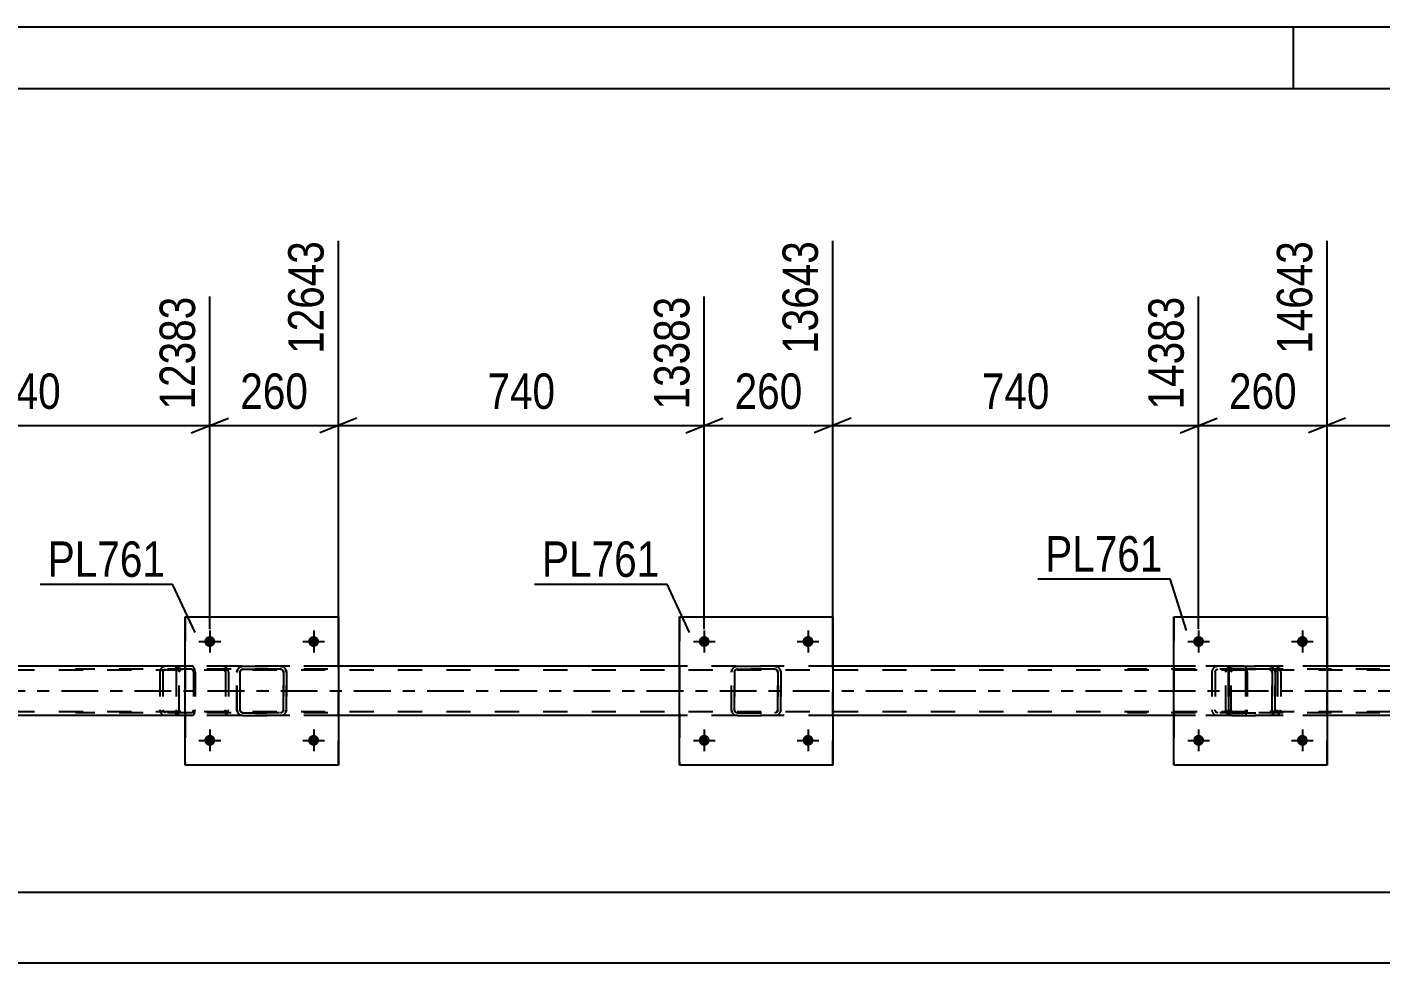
# Model space of a CAD drawing. Header units: millimetres. Extents: x 0 to 841, y 0 to 594.
# Drawn here: x 528.5 to 638.1, y 518.2 to 594 of the extents above; entities that cross this region are included whole.
import ezdxf

# ---------------------------------------------------------------- set-up
doc = ezdxf.new("R2010")
doc.units = ezdxf.units.MM
doc.linetypes.add('DXK_LINE_DOT2', pattern=[3.9198, 1.9599, -1.9599])
doc.linetypes.add('DXK_LINE_DOT3', pattern=[5.9187, 2.979, -0.9799, 0.9799, -0.9799])
doc.styles.add('Arial Narrow', font='ARIALN.TTF', dxfattribs={"height": 0.2})

# ---------------------------------------------------------------- blocks, each defined once
blk = doc.blocks.new('Unknown-318892572-1113')
at = {"color": 5, "linetype": 'Continuous'}
for p, q in [((841, 594), (0, 594)), ((631, 589), (631, 594)), ((836, 589), (5, 589))]:
    blk.add_line(p, q, dxfattribs=at)
blk = doc.blocks.new('Bolt-318892572-6444 - 6435')
at = {"linetype": 'Continuous'}
for points in [[(582.89, 544.25), (582.9, 544.34), (582.93, 544.43), (582.97, 544.51), (583.04, 544.58), (583.11, 544.63), (583.19, 544.67), (583.28, 544.69), (583.38, 544.69), (583.47, 544.67), (583.55, 544.63), (583.62, 544.58), (583.69, 544.51), (583.73, 544.43), (583.76, 544.34), (583.77, 544.25), (583.76, 544.16), (583.73, 544.07), (583.69, 543.99), (583.62, 543.92), (583.55, 543.87), (583.47, 543.83), (583.38, 543.81), (583.28, 543.81), (583.19, 543.83), (583.11, 543.87), (583.04, 543.92), (582.97, 543.99), (582.93, 544.07), (582.9, 544.16)], [(591.29, 544.25), (591.3, 544.34), (591.33, 544.43), (591.37, 544.51), (591.44, 544.58), (591.51, 544.63), (591.59, 544.67), (591.68, 544.69), (591.78, 544.69), (591.87, 544.67), (591.95, 544.63), (592.02, 544.58), (592.09, 544.51), (592.13, 544.43), (592.16, 544.34), (592.17, 544.25), (592.16, 544.16), (592.13, 544.07), (592.09, 543.99), (592.02, 543.92), (591.95, 543.87), (591.87, 543.83), (591.78, 543.81), (591.68, 543.81), (591.59, 543.83), (591.51, 543.87), (591.44, 543.92), (591.37, 543.99), (591.33, 544.07), (591.3, 544.16)]]:
    blk.add_hatch(color=1, dxfattribs=at).paths.add_polyline_path(points)
at = {"color": 1, "linetype": 'Continuous'}
for p, q in [((583.33, 545.13), (583.33, 543.37)), ((591.73, 545.13), (591.73, 543.37)), ((582.45, 544.25), (584.21, 544.25)), ((590.85, 544.25), (592.61, 544.25))]:
    blk.add_line(p, q, dxfattribs=at)
blk = doc.blocks.new('Part-318892572-6573 - 6435')
at = {"color": 7, "linetype": 'DXK_LINE_DOT2'}
for p, q in [((541.86, 542.25), (532.46, 542.25)), ((541.86, 542.01), (532.46, 542.01)), ((539.3, 541.91), (539.27, 541.77)), ((539.27, 541.77), (539.27, 538.73)), ((539.31, 541.95), (539.3, 541.91)), ((539.52, 541.77), (539.54, 541.86)), ((539.52, 541.77), (539.52, 538.73)), ((539.54, 541.86), (539.6, 541.94)), ((539.77, 542.25), (539.58, 542.21)), ((539.6, 541.94), (539.68, 541.99)), ((539.68, 541.99), (539.77, 542.01)), ((540.59, 542.01), (540.59, 542.25)), ((541.97, 542.21), (541.86, 542.25)), ((541.86, 542.01), (541.92, 541.99)), ((541.92, 541.99), (541.96, 541.94)), ((541.96, 541.94), (541.99, 541.86)), ((542.06, 542.11), (541.97, 542.21)), ((541.99, 541.86), (542, 541.77)), ((542, 541.77), (542, 538.73)), ((542.12, 541.95), (542.06, 542.11)), ((542.14, 541.77), (542.12, 541.95)), ((542.14, 541.77), (542.14, 538.73)), ((541.86, 538.49), (532.46, 538.49)), ((541.86, 538.25), (532.46, 538.25)), ((539.27, 538.73), (539.29, 538.64)), ((539.29, 538.64), (539.31, 538.55)), ((539.54, 538.64), (539.52, 538.73)), ((539.6, 538.56), (539.54, 538.64)), ((539.58, 538.29), (539.77, 538.25)), ((539.68, 538.51), (539.6, 538.56)), ((539.77, 538.49), (539.68, 538.51)), ((540.59, 538.25), (540.59, 538.49)), ((541.92, 538.51), (541.86, 538.49)), ((541.86, 538.25), (541.97, 538.29)), ((541.96, 538.56), (541.92, 538.51)), ((541.99, 538.64), (541.96, 538.56)), ((541.97, 538.29), (542.06, 538.39)), ((542, 538.73), (541.99, 538.64)), ((542.06, 538.39), (542.12, 538.55)), ((542.12, 538.55), (542.14, 538.73))]:
    blk.add_line(p, q, dxfattribs=at)
for centre, start, end in [((539.76, 541.75), 111.1941, 156.1506), ((539.76, 538.75), 203.8494, 248.8059)]:
    blk.add_arc(centre, 0.492, start, end, dxfattribs=at)
blk = doc.blocks.new('Bolt-318892572-6445 - 6435')
at = {"linetype": 'Continuous'}
for points in [[(582.89, 536.25), (582.9, 536.34), (582.93, 536.43), (582.97, 536.51), (583.04, 536.58), (583.11, 536.63), (583.19, 536.67), (583.28, 536.69), (583.38, 536.69), (583.47, 536.67), (583.55, 536.63), (583.62, 536.58), (583.69, 536.51), (583.73, 536.43), (583.76, 536.34), (583.77, 536.25), (583.76, 536.16), (583.73, 536.07), (583.69, 535.99), (583.62, 535.92), (583.55, 535.87), (583.47, 535.83), (583.38, 535.81), (583.28, 535.81), (583.19, 535.83), (583.11, 535.87), (583.04, 535.92), (582.97, 535.99), (582.93, 536.07), (582.9, 536.16)], [(591.29, 536.25), (591.3, 536.34), (591.33, 536.43), (591.37, 536.51), (591.44, 536.58), (591.51, 536.63), (591.59, 536.67), (591.68, 536.69), (591.78, 536.69), (591.87, 536.67), (591.95, 536.63), (592.02, 536.58), (592.09, 536.51), (592.13, 536.43), (592.16, 536.34), (592.17, 536.25), (592.16, 536.16), (592.13, 536.07), (592.09, 535.99), (592.02, 535.92), (591.95, 535.87), (591.87, 535.83), (591.78, 535.81), (591.68, 535.81), (591.59, 535.83), (591.51, 535.87), (591.44, 535.92), (591.37, 535.99), (591.33, 536.07), (591.3, 536.16)]]:
    blk.add_hatch(color=1, dxfattribs=at).paths.add_polyline_path(points)
at = {"color": 1, "linetype": 'Continuous'}
for p, q in [((583.33, 537.13), (583.33, 535.37)), ((591.73, 537.13), (591.73, 535.37)), ((582.45, 536.25), (584.21, 536.25)), ((590.85, 536.25), (592.61, 536.25))]:
    blk.add_line(p, q, dxfattribs=at)
blk = doc.blocks.new('Bolt-318892572-6446 - 6435')
at = {"linetype": 'Continuous'}
for points in [[(542.89, 544.25), (542.89, 544.34), (542.92, 544.43), (542.97, 544.51), (543.03, 544.58), (543.11, 544.63), (543.19, 544.67), (543.28, 544.69), (543.37, 544.69), (543.46, 544.67), (543.55, 544.63), (543.62, 544.58), (543.68, 544.51), (543.73, 544.43), (543.76, 544.34), (543.77, 544.25), (543.76, 544.16), (543.73, 544.07), (543.68, 543.99), (543.62, 543.92), (543.55, 543.87), (543.46, 543.83), (543.37, 543.81), (543.28, 543.81), (543.19, 543.83), (543.11, 543.87), (543.03, 543.92), (542.97, 543.99), (542.92, 544.07), (542.89, 544.16)], [(551.29, 544.25), (551.29, 544.34), (551.32, 544.43), (551.37, 544.51), (551.43, 544.58), (551.51, 544.63), (551.59, 544.67), (551.68, 544.69), (551.77, 544.69), (551.86, 544.67), (551.95, 544.63), (552.02, 544.58), (552.08, 544.51), (552.13, 544.43), (552.16, 544.34), (552.17, 544.25), (552.16, 544.16), (552.13, 544.07), (552.08, 543.99), (552.02, 543.92), (551.95, 543.87), (551.86, 543.83), (551.77, 543.81), (551.68, 543.81), (551.59, 543.83), (551.51, 543.87), (551.43, 543.92), (551.37, 543.99), (551.32, 544.07), (551.29, 544.16)]]:
    blk.add_hatch(color=1, dxfattribs=at).paths.add_polyline_path(points)
at = {"color": 1, "linetype": 'Continuous'}
for p, q in [((543.33, 545.13), (543.33, 543.37)), ((551.73, 545.13), (551.73, 543.37)), ((542.45, 544.25), (544.21, 544.25)), ((550.85, 544.25), (552.61, 544.25))]:
    blk.add_line(p, q, dxfattribs=at)
blk = doc.blocks.new('Bolt-318892572-6447 - 6435')
at = {"linetype": 'Continuous'}
for points in [[(542.89, 536.25), (542.89, 536.34), (542.92, 536.43), (542.97, 536.51), (543.03, 536.58), (543.11, 536.63), (543.19, 536.67), (543.28, 536.69), (543.37, 536.69), (543.46, 536.67), (543.55, 536.63), (543.62, 536.58), (543.68, 536.51), (543.73, 536.43), (543.76, 536.34), (543.77, 536.25), (543.76, 536.16), (543.73, 536.07), (543.68, 535.99), (543.62, 535.92), (543.55, 535.87), (543.46, 535.83), (543.37, 535.81), (543.28, 535.81), (543.19, 535.83), (543.11, 535.87), (543.03, 535.92), (542.97, 535.99), (542.92, 536.07), (542.89, 536.16)], [(551.29, 536.25), (551.29, 536.34), (551.32, 536.43), (551.37, 536.51), (551.43, 536.58), (551.51, 536.63), (551.59, 536.67), (551.68, 536.69), (551.77, 536.69), (551.86, 536.67), (551.95, 536.63), (552.02, 536.58), (552.08, 536.51), (552.13, 536.43), (552.16, 536.34), (552.17, 536.25), (552.16, 536.16), (552.13, 536.07), (552.08, 535.99), (552.02, 535.92), (551.95, 535.87), (551.86, 535.83), (551.77, 535.81), (551.68, 535.81), (551.59, 535.83), (551.51, 535.87), (551.43, 535.92), (551.37, 535.99), (551.32, 536.07), (551.29, 536.16)]]:
    blk.add_hatch(color=1, dxfattribs=at).paths.add_polyline_path(points)
at = {"color": 1, "linetype": 'Continuous'}
for p, q in [((543.33, 537.13), (543.33, 535.37)), ((551.73, 537.13), (551.73, 535.37)), ((542.45, 536.25), (544.21, 536.25)), ((550.85, 536.25), (552.61, 536.25))]:
    blk.add_line(p, q, dxfattribs=at)
blk = doc.blocks.new('Part-318892572-6657 - 6435')
at = {"color": 7, "linetype": 'DXK_LINE_DOT2'}
for p, q in [((585.53, 541.77), (585.56, 541.95)), ((585.57, 541.95), (585.53, 541.77)), ((585.53, 538.73), (585.53, 541.77)), ((585.53, 541.77), (585.53, 541.77)), ((585.53, 538.73), (585.53, 541.77)), ((585.77, 541.77), (585.79, 541.86)), ((585.78, 541.86), (585.77, 541.77)), ((585.77, 538.73), (585.77, 541.77)), ((585.77, 541.77), (585.77, 541.77)), ((585.77, 541.77), (585.77, 538.73)), ((585.84, 541.94), (585.78, 541.86)), ((585.79, 541.86), (585.84, 541.94)), ((585.82, 542.21), (586.01, 542.25)), ((586.01, 542.25), (585.83, 542.21)), ((585.84, 541.94), (585.92, 541.99)), ((585.91, 541.99), (585.84, 541.94)), ((586.01, 542.01), (585.91, 541.99)), ((585.92, 541.99), (586.01, 542.01)), ((586.01, 542.25), (589.05, 542.25)), ((586.01, 542.25), (586.01, 542.25)), ((586.01, 542.25), (589.05, 542.25)), ((586.01, 542.01), (589.05, 542.01)), ((586.01, 542.01), (586.01, 542.01)), ((589.05, 542.01), (586.01, 542.01)), ((589.05, 542.25), (589.05, 542.25)), ((589.05, 542.25), (589.23, 542.21)), ((589.23, 542.21), (589.05, 542.25)), ((589.05, 542.01), (589.05, 542.01)), ((589.05, 542.01), (589.14, 541.99)), ((589.14, 541.99), (589.05, 542.01)), ((589.14, 541.99), (589.14, 541.99)), ((589.14, 541.99), (589.22, 541.94)), ((589.22, 541.94), (589.14, 541.99)), ((589.22, 541.94), (589.27, 541.86)), ((589.27, 541.86), (589.22, 541.94)), ((589.27, 541.86), (589.29, 541.77)), ((589.29, 541.77), (589.27, 541.86)), ((589.29, 538.73), (589.29, 541.77)), ((589.29, 541.77), (589.29, 541.77)), ((589.29, 541.77), (589.29, 538.73)), ((589.49, 541.95), (589.53, 541.77)), ((589.53, 541.77), (589.49, 541.95)), ((589.53, 538.73), (589.53, 541.77)), ((589.53, 541.77), (589.53, 541.77)), ((589.53, 541.77), (589.53, 538.73)), ((585.53, 538.73), (585.53, 538.73)), ((585.56, 538.55), (585.53, 538.73)), ((585.53, 538.73), (585.57, 538.55)), ((585.77, 538.73), (585.77, 538.73)), ((585.79, 538.64), (585.77, 538.73)), ((585.77, 538.73), (585.78, 538.64)), ((585.78, 538.64), (585.84, 538.56)), ((585.84, 538.56), (585.79, 538.64)), ((585.82, 538.29), (585.83, 538.29)), ((586.01, 538.25), (585.82, 538.29)), ((585.83, 538.29), (586.01, 538.25)), ((585.92, 538.51), (585.84, 538.56)), ((585.84, 538.56), (585.91, 538.51)), ((585.91, 538.51), (586.01, 538.49)), ((586.01, 538.49), (585.92, 538.51)), ((586.01, 538.49), (589.05, 538.49)), ((586.01, 538.49), (586.01, 538.49)), ((586.01, 538.49), (589.05, 538.49)), ((586.01, 538.25), (589.05, 538.25)), ((586.01, 538.25), (586.01, 538.25)), ((586.01, 538.25), (589.05, 538.25)), ((589.14, 538.51), (589.05, 538.49)), ((589.05, 538.49), (589.14, 538.51)), ((589.05, 538.49), (589.05, 538.49)), ((589.23, 538.29), (589.05, 538.25)), ((589.05, 538.25), (589.23, 538.29)), ((589.05, 538.25), (589.05, 538.25)), ((589.22, 538.56), (589.14, 538.51)), ((589.14, 538.51), (589.22, 538.56)), ((589.27, 538.64), (589.22, 538.56)), ((589.22, 538.56), (589.27, 538.64)), ((589.29, 538.73), (589.27, 538.64)), ((589.27, 538.64), (589.29, 538.73)), ((589.29, 538.73), (589.29, 538.73)), ((589.53, 538.73), (589.49, 538.55)), ((589.49, 538.55), (589.53, 538.73)), ((589.53, 538.73), (589.53, 538.73))]:
    blk.add_line(p, q, dxfattribs=at)
at = {"color": 7, "linetype": 'DXK_LINE_DOT3'}
blk.add_line((587.53, 540.25), (587.52, 540.25), dxfattribs=at)
at = {"color": 7, "linetype": 'DXK_LINE_DOT2'}
for centre, start, end in [((586.01, 541.77), 112.5, 157.5), ((586.01, 541.77), 112.5, 157.5), ((589.05, 541.77), 22.5, 67.5), ((589.05, 541.77), 22.5, 67.5), ((586.01, 538.73), 202.5, 247.5), ((586.01, 538.73), 202.5, 247.5), ((589.05, 538.73), 292.5, 337.5), ((589.05, 538.73), 292.5, 337.5)]:
    blk.add_arc(centre, 0.48, start, end, dxfattribs=at)
blk = doc.blocks.new('Bolt-318892572-6455 - 6435')
at = {"linetype": 'Continuous'}
for points in [[(622.89, 544.25), (622.9, 544.34), (622.93, 544.43), (622.97, 544.51), (623.04, 544.58), (623.11, 544.63), (623.19, 544.67), (623.28, 544.69), (623.38, 544.69), (623.47, 544.67), (623.55, 544.63), (623.62, 544.58), (623.69, 544.51), (623.73, 544.43), (623.76, 544.34), (623.77, 544.25), (623.76, 544.16), (623.73, 544.07), (623.69, 543.99), (623.62, 543.92), (623.55, 543.87), (623.47, 543.83), (623.38, 543.81), (623.28, 543.81), (623.19, 543.83), (623.11, 543.87), (623.04, 543.92), (622.97, 543.99), (622.93, 544.07), (622.9, 544.16)], [(631.29, 544.25), (631.3, 544.34), (631.33, 544.43), (631.37, 544.51), (631.44, 544.58), (631.51, 544.63), (631.59, 544.67), (631.68, 544.69), (631.78, 544.69), (631.87, 544.67), (631.95, 544.63), (632.02, 544.58), (632.09, 544.51), (632.13, 544.43), (632.16, 544.34), (632.17, 544.25), (632.16, 544.16), (632.13, 544.07), (632.09, 543.99), (632.02, 543.92), (631.95, 543.87), (631.87, 543.83), (631.78, 543.81), (631.68, 543.81), (631.59, 543.83), (631.51, 543.87), (631.44, 543.92), (631.37, 543.99), (631.33, 544.07), (631.3, 544.16)]]:
    blk.add_hatch(color=1, dxfattribs=at).paths.add_polyline_path(points)
at = {"color": 1, "linetype": 'Continuous'}
for p, q in [((623.33, 545.13), (623.33, 543.37)), ((631.73, 545.13), (631.73, 543.37)), ((622.45, 544.25), (624.21, 544.25)), ((630.85, 544.25), (632.61, 544.25))]:
    blk.add_line(p, q, dxfattribs=at)
blk = doc.blocks.new('Bolt-318892572-6456 - 6435')
at = {"linetype": 'Continuous'}
for points in [[(622.89, 536.25), (622.9, 536.34), (622.93, 536.43), (622.97, 536.51), (623.04, 536.58), (623.11, 536.63), (623.19, 536.67), (623.28, 536.69), (623.38, 536.69), (623.47, 536.67), (623.55, 536.63), (623.62, 536.58), (623.69, 536.51), (623.73, 536.43), (623.76, 536.34), (623.77, 536.25), (623.76, 536.16), (623.73, 536.07), (623.69, 535.99), (623.62, 535.92), (623.55, 535.87), (623.47, 535.83), (623.38, 535.81), (623.28, 535.81), (623.19, 535.83), (623.11, 535.87), (623.04, 535.92), (622.97, 535.99), (622.93, 536.07), (622.9, 536.16)], [(631.29, 536.25), (631.3, 536.34), (631.33, 536.43), (631.37, 536.51), (631.44, 536.58), (631.51, 536.63), (631.59, 536.67), (631.68, 536.69), (631.78, 536.69), (631.87, 536.67), (631.95, 536.63), (632.02, 536.58), (632.09, 536.51), (632.13, 536.43), (632.16, 536.34), (632.17, 536.25), (632.16, 536.16), (632.13, 536.07), (632.09, 535.99), (632.02, 535.92), (631.95, 535.87), (631.87, 535.83), (631.78, 535.81), (631.68, 535.81), (631.59, 535.83), (631.51, 535.87), (631.44, 535.92), (631.37, 535.99), (631.33, 536.07), (631.3, 536.16)]]:
    blk.add_hatch(color=1, dxfattribs=at).paths.add_polyline_path(points)
at = {"color": 1, "linetype": 'Continuous'}
for p, q in [((623.33, 537.13), (623.33, 535.37)), ((631.73, 537.13), (631.73, 535.37)), ((622.45, 536.25), (624.21, 536.25)), ((630.85, 536.25), (632.61, 536.25))]:
    blk.add_line(p, q, dxfattribs=at)
blk = doc.blocks.new('Part-318892572-6457 - 6435')
at = {"color": 7, "linetype": 'DXK_LINE_DOT2'}
for p, q in [((625.53, 541.77), (625.56, 541.95)), ((625.57, 541.95), (625.53, 541.77)), ((625.53, 538.73), (625.53, 541.77)), ((625.53, 541.77), (625.53, 541.77)), ((625.53, 538.73), (625.53, 541.77)), ((625.77, 541.77), (625.79, 541.86)), ((625.78, 541.86), (625.77, 541.77)), ((625.77, 538.73), (625.77, 541.77)), ((625.77, 541.77), (625.77, 541.77)), ((625.77, 541.77), (625.77, 538.73)), ((625.84, 541.94), (625.78, 541.86)), ((625.79, 541.86), (625.84, 541.94)), ((625.82, 542.21), (626.01, 542.25)), ((626.01, 542.25), (625.83, 542.21)), ((625.84, 541.94), (625.92, 541.99)), ((625.91, 541.99), (625.84, 541.94)), ((626.01, 542.01), (625.91, 541.99)), ((625.92, 541.99), (626.01, 542.01)), ((626.01, 542.25), (629.05, 542.25)), ((626.01, 542.25), (626.01, 542.25)), ((626.01, 542.25), (629.05, 542.25)), ((626.01, 542.01), (629.05, 542.01)), ((626.01, 542.01), (626.01, 542.01)), ((629.05, 542.01), (626.01, 542.01)), ((629.05, 542.25), (629.05, 542.25)), ((629.05, 542.25), (629.23, 542.21)), ((629.23, 542.21), (629.05, 542.25)), ((629.05, 542.01), (629.05, 542.01)), ((629.05, 542.01), (629.14, 541.99)), ((629.14, 541.99), (629.05, 542.01)), ((629.14, 541.99), (629.14, 541.99)), ((629.14, 541.99), (629.22, 541.94)), ((629.22, 541.94), (629.14, 541.99)), ((629.22, 541.94), (629.27, 541.86)), ((629.27, 541.86), (629.22, 541.94)), ((629.27, 541.86), (629.29, 541.77)), ((629.29, 541.77), (629.27, 541.86)), ((629.29, 538.73), (629.29, 541.77)), ((629.29, 541.77), (629.29, 541.77)), ((629.29, 541.77), (629.29, 538.73)), ((629.49, 541.95), (629.53, 541.77)), ((629.53, 541.77), (629.49, 541.95)), ((629.53, 538.73), (629.53, 541.77)), ((629.53, 541.77), (629.53, 541.77)), ((629.53, 541.77), (629.53, 538.73)), ((625.53, 538.73), (625.53, 538.73)), ((625.56, 538.55), (625.53, 538.73)), ((625.53, 538.73), (625.57, 538.55)), ((625.77, 538.73), (625.77, 538.73)), ((625.79, 538.64), (625.77, 538.73)), ((625.77, 538.73), (625.78, 538.64)), ((625.78, 538.64), (625.84, 538.56)), ((625.84, 538.56), (625.79, 538.64)), ((625.82, 538.29), (625.83, 538.29)), ((626.01, 538.25), (625.82, 538.29)), ((625.83, 538.29), (626.01, 538.25)), ((625.92, 538.51), (625.84, 538.56)), ((625.84, 538.56), (625.91, 538.51)), ((625.91, 538.51), (626.01, 538.49)), ((626.01, 538.49), (625.92, 538.51)), ((626.01, 538.49), (629.05, 538.49)), ((626.01, 538.49), (626.01, 538.49)), ((626.01, 538.49), (629.05, 538.49)), ((626.01, 538.25), (629.05, 538.25)), ((626.01, 538.25), (626.01, 538.25)), ((626.01, 538.25), (629.05, 538.25)), ((629.14, 538.51), (629.05, 538.49)), ((629.05, 538.49), (629.14, 538.51)), ((629.05, 538.49), (629.05, 538.49)), ((629.23, 538.29), (629.05, 538.25)), ((629.05, 538.25), (629.23, 538.29)), ((629.05, 538.25), (629.05, 538.25)), ((629.22, 538.56), (629.14, 538.51)), ((629.14, 538.51), (629.22, 538.56)), ((629.27, 538.64), (629.22, 538.56)), ((629.22, 538.56), (629.27, 538.64)), ((629.29, 538.73), (629.27, 538.64)), ((629.27, 538.64), (629.29, 538.73)), ((629.29, 538.73), (629.29, 538.73)), ((629.53, 538.73), (629.49, 538.55)), ((629.49, 538.55), (629.53, 538.73)), ((629.53, 538.73), (629.53, 538.73))]:
    blk.add_line(p, q, dxfattribs=at)
at = {"color": 7, "linetype": 'DXK_LINE_DOT3'}
blk.add_line((627.53, 540.25), (627.52, 540.25), dxfattribs=at)
at = {"color": 7, "linetype": 'DXK_LINE_DOT2'}
for centre, start, end in [((626.01, 541.77), 112.5, 157.5), ((626.01, 541.77), 112.5, 157.5), ((629.05, 541.77), 22.5, 67.5), ((629.05, 541.77), 22.5, 67.5), ((626.01, 538.73), 202.5, 247.5), ((626.01, 538.73), 202.5, 247.5), ((629.05, 538.73), 292.5, 337.5), ((629.05, 538.73), 292.5, 337.5)]:
    blk.add_arc(centre, 0.48, start, end, dxfattribs=at)
blk = doc.blocks.new('Part-318892572-6478 - 6435')
at = {"color": 7, "linetype": 'DXK_LINE_DOT2'}
for p, q in [((625.75, 541.91), (625.72, 541.77)), ((625.72, 541.77), (625.72, 538.73)), ((625.76, 541.95), (625.75, 541.91)), ((625.98, 541.77), (626, 541.86)), ((625.98, 538.73), (625.98, 541.77)), ((626, 541.86), (626.05, 541.94)), ((626.23, 542.25), (626.04, 542.21)), ((626.05, 541.94), (626.14, 541.99)), ((626.14, 541.99), (626.23, 542.01)), ((638.01, 542.25), (626.23, 542.25)), ((638.01, 542.01), (626.23, 542.01)), ((629.66, 542.21), (629.47, 542.25)), ((629.47, 542.01), (629.57, 541.99)), ((629.57, 541.99), (629.65, 541.94)), ((629.65, 541.94), (629.7, 541.86)), ((629.7, 541.86), (629.72, 541.77)), ((629.72, 541.77), (629.72, 538.73)), ((629.95, 541.91), (629.94, 541.95)), ((629.98, 541.77), (629.95, 541.91)), ((629.98, 541.77), (629.98, 538.73)), ((625.72, 538.73), (625.76, 538.55)), ((626, 538.64), (625.98, 538.73)), ((626.05, 538.56), (626, 538.64)), ((626.04, 538.29), (626.23, 538.25)), ((626.14, 538.51), (626.05, 538.56)), ((626.23, 538.49), (626.14, 538.51)), ((638.01, 538.49), (626.23, 538.49)), ((638.01, 538.25), (626.23, 538.25)), ((629.57, 538.51), (629.47, 538.49)), ((629.47, 538.25), (629.66, 538.29)), ((629.65, 538.56), (629.57, 538.51)), ((629.7, 538.64), (629.65, 538.56)), ((629.72, 538.73), (629.7, 538.64)), ((629.94, 538.55), (629.98, 538.73))]:
    blk.add_line(p, q, dxfattribs=at)
for centre, start, end in [((626.21, 541.75), 110.7583, 155.68), ((629.49, 541.75), 24.32, 69.2417), ((626.21, 538.75), 204.32, 249.2417), ((629.49, 538.75), 290.7583, 335.68)]:
    blk.add_arc(centre, 0.496, start, end, dxfattribs=at)
blk = doc.blocks.new('Part-318892572-6492 - 6435')
at = {"color": 7, "linetype": 'DXK_LINE_DOT2'}
for p, q in [((768.26, 541.93), (93.33, 541.93)), ((553.73, 542.25), (541.33, 542.25)), ((593.73, 542.25), (581.33, 542.25)), ((633.73, 542.25), (621.33, 542.25)), ((768.26, 538.57), (93.33, 538.57)), ((553.73, 538.25), (541.33, 538.25)), ((593.73, 538.25), (581.33, 538.25)), ((633.73, 538.25), (621.33, 538.25))]:
    blk.add_line(p, q, dxfattribs=at)
at = {"color": 2, "linetype": 'Continuous'}
for p, q in [((541.33, 542.25), (513.73, 542.25)), ((581.33, 542.25), (553.73, 542.25)), ((621.33, 542.25), (593.73, 542.25)), ((661.32, 542.25), (633.73, 542.25)), ((541.33, 538.25), (513.73, 538.25)), ((581.33, 538.25), (553.73, 538.25)), ((621.33, 538.25), (593.73, 538.25)), ((661.32, 538.25), (633.73, 538.25))]:
    blk.add_line(p, q, dxfattribs=at)
at = {"color": 7, "linetype": 'DXK_LINE_DOT3'}
blk.add_line((93.33, 540.25), (768.26, 540.25), dxfattribs=at)
blk = doc.blocks.new('Part-318892572-6534 - 6435')
at = {"color": 7, "linetype": 'DXK_LINE_DOT2'}
for p, q in [((627, 542.25), (617.59, 542.25)), ((627, 542.01), (617.59, 542.01)), ((624.43, 541.91), (624.4, 541.77)), ((624.4, 541.77), (624.4, 538.73)), ((624.44, 541.95), (624.43, 541.91)), ((624.66, 541.77), (624.68, 541.86)), ((624.66, 541.77), (624.66, 538.73)), ((624.68, 541.86), (624.73, 541.94)), ((624.91, 542.25), (624.72, 542.21)), ((624.73, 541.94), (624.81, 541.99)), ((624.81, 541.99), (624.91, 542.01)), ((625.72, 542.25), (625.72, 542.01)), ((627.1, 542.21), (627, 542.25)), ((627, 542.01), (627.05, 541.99)), ((627.05, 541.99), (627.09, 541.94)), ((627.09, 541.94), (627.12, 541.86)), ((627.19, 542.11), (627.1, 542.21)), ((627.12, 541.86), (627.13, 541.77)), ((627.13, 541.77), (627.13, 538.73)), ((627.25, 541.95), (627.19, 542.11)), ((627.27, 541.77), (627.25, 541.95)), ((627.27, 541.77), (627.27, 538.73)), ((627, 538.49), (617.59, 538.49)), ((627, 538.25), (617.59, 538.25)), ((624.4, 538.73), (624.44, 538.55)), ((624.68, 538.64), (624.66, 538.73)), ((624.73, 538.56), (624.68, 538.64)), ((624.72, 538.29), (624.91, 538.25)), ((624.81, 538.51), (624.73, 538.56)), ((624.91, 538.49), (624.81, 538.51)), ((625.72, 538.25), (625.72, 538.49)), ((627.05, 538.51), (627, 538.49)), ((627, 538.25), (627.1, 538.29)), ((627.09, 538.56), (627.05, 538.51)), ((627.12, 538.64), (627.09, 538.56)), ((627.1, 538.29), (627.19, 538.39)), ((627.13, 538.73), (627.12, 538.64)), ((627.19, 538.39), (627.25, 538.55)), ((627.25, 538.55), (627.27, 538.73))]:
    blk.add_line(p, q, dxfattribs=at)
for centre, start, end in [((624.89, 541.75), 111.1941, 156.1506), ((624.89, 538.75), 203.8494, 248.8059)]:
    blk.add_arc(centre, 0.492, start, end, dxfattribs=at)
blk = doc.blocks.new('Part-318892572-6593 - 6435')
at = {"color": 2, "linetype": 'Continuous'}
for p, q in [((621.33, 534.25), (621.33, 546.25)), ((621.33, 546.25), (621.33, 546.25)), ((621.33, 546.25), (633.73, 546.25)), ((633.73, 546.25), (633.73, 534.25)), ((621.33, 534.25), (621.33, 534.25)), ((633.73, 534.25), (621.33, 534.25))]:
    blk.add_line(p, q, dxfattribs=at)
at = {"color": 7, "linetype": 'DXK_LINE_DOT2'}
for p, q in [((621.33, 546.25), (621.33, 534.25)), ((621.33, 546.25), (621.33, 546.25)), ((633.73, 534.25), (633.73, 546.25)), ((621.33, 534.25), (621.33, 534.25))]:
    blk.add_line(p, q, dxfattribs=at)
blk = doc.blocks.new('Part-318892572-6646 - 6435')
at = {"color": 7, "linetype": 'DXK_LINE_DOT2'}
for p, q in [((540.62, 541.91), (540.59, 541.77)), ((540.59, 541.77), (540.59, 538.73)), ((540.63, 541.95), (540.62, 541.91)), ((540.84, 541.77), (540.86, 541.86)), ((540.84, 538.73), (540.84, 541.77)), ((540.86, 541.86), (540.92, 541.94)), ((541.1, 542.25), (540.9, 542.21)), ((540.92, 541.94), (541, 541.99)), ((541, 541.99), (541.1, 542.01)), ((552.88, 542.25), (541.1, 542.25)), ((552.88, 542.01), (541.1, 542.01)), ((544.53, 542.21), (544.33, 542.25)), ((544.33, 542.01), (544.43, 541.99)), ((544.43, 541.99), (544.52, 541.94)), ((544.52, 541.94), (544.57, 541.86)), ((544.57, 541.86), (544.59, 541.77)), ((544.59, 541.77), (544.59, 538.73)), ((544.82, 541.91), (544.81, 541.95)), ((544.85, 541.77), (544.82, 541.91)), ((544.85, 541.77), (544.85, 538.73)), ((540.59, 538.73), (540.61, 538.64)), ((540.61, 538.64), (540.63, 538.55)), ((540.86, 538.64), (540.84, 538.73)), ((540.92, 538.56), (540.86, 538.64)), ((540.9, 538.29), (541.1, 538.25)), ((541, 538.51), (540.92, 538.56)), ((541.1, 538.49), (541, 538.51)), ((552.88, 538.49), (541.1, 538.49)), ((552.88, 538.25), (541.1, 538.25)), ((544.43, 538.51), (544.33, 538.49)), ((544.33, 538.25), (544.53, 538.29)), ((544.52, 538.56), (544.43, 538.51)), ((544.57, 538.64), (544.52, 538.56)), ((544.59, 538.73), (544.57, 538.64)), ((544.81, 538.55), (544.85, 538.73))]:
    blk.add_line(p, q, dxfattribs=at)
for centre, start, end in [((541.08, 541.75), 110.7583, 155.68), ((544.35, 541.75), 24.32, 69.2417), ((541.08, 538.75), 204.32, 249.2417), ((544.35, 538.75), 290.7583, 335.68)]:
    blk.add_arc(centre, 0.496, start, end, dxfattribs=at)
blk = doc.blocks.new('Part-318892572-6656 - 6435')
at = {"color": 2, "linetype": 'Continuous'}
for p, q in [((581.33, 534.25), (581.33, 546.25)), ((581.33, 546.25), (581.33, 546.25)), ((581.33, 546.25), (593.73, 546.25)), ((593.73, 546.25), (593.73, 534.25)), ((581.33, 534.25), (581.33, 534.25)), ((593.73, 534.25), (581.33, 534.25))]:
    blk.add_line(p, q, dxfattribs=at)
at = {"color": 7, "linetype": 'DXK_LINE_DOT2'}
for p, q in [((581.33, 546.25), (581.33, 534.25)), ((581.33, 546.25), (581.33, 546.25)), ((593.73, 534.25), (593.73, 546.25)), ((581.33, 534.25), (581.33, 534.25))]:
    blk.add_line(p, q, dxfattribs=at)
blk = doc.blocks.new('Part-318892572-6662 - 6435')
at = {"color": 2, "linetype": 'Continuous'}
for p, q in [((541.33, 534.25), (541.33, 546.25)), ((541.33, 546.25), (541.33, 546.25)), ((541.33, 546.25), (553.73, 546.25)), ((553.73, 546.25), (553.73, 534.25)), ((541.33, 534.25), (541.33, 534.25)), ((553.73, 534.25), (541.33, 534.25))]:
    blk.add_line(p, q, dxfattribs=at)
at = {"color": 7, "linetype": 'DXK_LINE_DOT2'}
for p, q in [((541.33, 546.25), (541.33, 534.25)), ((541.33, 546.25), (541.33, 546.25)), ((553.73, 534.25), (553.73, 546.25)), ((541.33, 534.25), (541.33, 534.25))]:
    blk.add_line(p, q, dxfattribs=at)
blk = doc.blocks.new('Part-318892572-6663 - 6435')
at = {"color": 7, "linetype": 'DXK_LINE_DOT2'}
for p, q in [((545.52, 541.77), (545.56, 541.95)), ((545.52, 541.77), (545.53, 541.77)), ((545.52, 538.73), (545.52, 541.77)), ((545.56, 541.95), (545.53, 541.77)), ((545.53, 538.73), (545.53, 541.77)), ((545.78, 541.86), (545.76, 541.77)), ((545.77, 541.77), (545.76, 541.77)), ((545.76, 541.77), (545.76, 538.73)), ((545.77, 541.77), (545.78, 541.86)), ((545.77, 538.73), (545.77, 541.77)), ((545.78, 541.86), (545.84, 541.94)), ((545.83, 541.94), (545.78, 541.86)), ((545.82, 542.21), (546, 542.25)), ((546.01, 542.25), (545.82, 542.21)), ((545.91, 541.99), (545.83, 541.94)), ((545.84, 541.94), (545.91, 541.99)), ((545.91, 541.99), (546.01, 542.01)), ((546, 542.01), (545.91, 541.99)), ((546.01, 542.25), (546, 542.25)), ((546, 542.25), (549.04, 542.25)), ((546, 542.01), (546.01, 542.01)), ((549.04, 542.01), (546, 542.01)), ((546.01, 542.25), (549.05, 542.25)), ((546.01, 542.01), (549.05, 542.01)), ((549.04, 542.25), (549.05, 542.25)), ((549.04, 542.25), (549.22, 542.21)), ((549.05, 542.01), (549.04, 542.01)), ((549.13, 541.99), (549.04, 542.01)), ((549.23, 542.21), (549.05, 542.25)), ((549.05, 542.01), (549.14, 541.99)), ((549.13, 541.99), (549.14, 541.99)), ((549.21, 541.94), (549.13, 541.99)), ((549.14, 541.99), (549.21, 541.94)), ((549.21, 541.94), (549.27, 541.86)), ((549.26, 541.86), (549.21, 541.94)), ((549.28, 541.77), (549.26, 541.86)), ((549.27, 541.86), (549.29, 541.77)), ((549.29, 541.77), (549.28, 541.77)), ((549.28, 541.77), (549.28, 538.73)), ((549.29, 538.73), (549.29, 541.77)), ((549.48, 541.95), (549.52, 541.77)), ((549.53, 541.77), (549.49, 541.95)), ((549.53, 541.77), (549.52, 541.77)), ((549.52, 541.77), (549.52, 538.73)), ((549.53, 538.73), (549.53, 541.77)), ((545.53, 538.73), (545.52, 538.73)), ((545.56, 538.55), (545.52, 538.73)), ((545.53, 538.73), (545.56, 538.55)), ((545.76, 538.73), (545.77, 538.73)), ((545.76, 538.73), (545.78, 538.64)), ((545.78, 538.64), (545.77, 538.73)), ((545.84, 538.56), (545.78, 538.64)), ((545.78, 538.64), (545.83, 538.56)), ((545.82, 538.29), (545.82, 538.29)), ((546, 538.25), (545.82, 538.29)), ((545.82, 538.29), (546.01, 538.25)), ((545.83, 538.56), (545.91, 538.51)), ((545.91, 538.51), (545.84, 538.56)), ((546.01, 538.49), (545.91, 538.51)), ((545.91, 538.51), (546, 538.49)), ((546.01, 538.49), (546, 538.49)), ((546, 538.49), (549.04, 538.49)), ((546.01, 538.25), (546, 538.25)), ((546, 538.25), (549.04, 538.25)), ((546.01, 538.49), (549.05, 538.49)), ((546.01, 538.25), (549.05, 538.25)), ((549.04, 538.49), (549.13, 538.51)), ((549.04, 538.49), (549.05, 538.49)), ((549.22, 538.29), (549.04, 538.25)), ((549.04, 538.25), (549.05, 538.25)), ((549.14, 538.51), (549.05, 538.49)), ((549.05, 538.25), (549.23, 538.29)), ((549.13, 538.51), (549.21, 538.56)), ((549.21, 538.56), (549.14, 538.51)), ((549.27, 538.64), (549.21, 538.56)), ((549.21, 538.56), (549.26, 538.64)), ((549.26, 538.64), (549.28, 538.73)), ((549.29, 538.73), (549.27, 538.64)), ((549.28, 538.73), (549.29, 538.73)), ((549.52, 538.73), (549.48, 538.55)), ((549.49, 538.55), (549.53, 538.73)), ((549.52, 538.73), (549.53, 538.73))]:
    blk.add_line(p, q, dxfattribs=at)
at = {"color": 7, "linetype": 'DXK_LINE_DOT3'}
blk.add_line((547.53, 540.25), (547.52, 540.25), dxfattribs=at)
at = {"color": 7, "linetype": 'DXK_LINE_DOT2'}
for centre, start, end in [((546, 541.77), 112.5, 157.5), ((546.01, 541.77), 112.5, 157.5), ((549.04, 541.77), 22.5, 67.5), ((549.05, 541.77), 22.5, 67.5), ((546, 538.73), 202.5, 247.5), ((546.01, 538.73), 202.5, 247.5), ((549.04, 538.73), 292.5, 337.5), ((549.05, 538.73), 292.5, 337.5)]:
    blk.add_arc(centre, 0.48, start, end, dxfattribs=at)
blk = doc.blocks.new('StraightDimension-318892572-12566 - 6435')
at = {"color": 7, "linetype": 'Continuous'}
for p, q in [((633.73, 543.25), (633.73, 576.68)), ((623.33, 545.25), (623.33, 572.18)), ((621.83, 561.14), (624.83, 562.34)), ((635.23, 562.34), (632.23, 561.14)), ((623.33, 561.74), (633.73, 561.74))]:
    blk.add_line(p, q, dxfattribs=at)
at = {"color": 0}
blk.add_wipeout([(631.87, 562.49), (631.87, 566.69), (625.19, 566.69), (625.19, 562.49)], dxfattribs=at)
at = {"color": 3, "style": 'Arial Narrow'}
blk.add_text('260', height=2.863, dxfattribs=at).set_placement((625.79, 563.09))
at = {"color": 0, "linetype": 'Continuous'}
blk.add_wipeout([(633.13, 577.28), (628.93, 577.28), (628.93, 566.94), (633.13, 566.94)], dxfattribs=at)
at = {"color": 3, "linetype": 'Continuous', "style": 'Arial Narrow'}
blk.add_text('14643', height=2.863, rotation=90.0002, dxfattribs=at).set_placement((632.53, 567.54))
blk = doc.blocks.new('StraightDimension-318892572-6867 - 6435')
at = {"color": 7, "linetype": 'Continuous'}
blk.add_line((59.5, 518.23), (768.26, 518.23), dxfattribs=at)
blk = doc.blocks.new('StraightDimension-318892572-7521 - 6435')
at = {"color": 7, "linetype": 'Continuous'}
blk.add_line((59.5, 523.96), (713.1, 523.96), dxfattribs=at)
blk = doc.blocks.new('StraightDimension-318892572-12565 - 6435')
at = {"color": 7, "linetype": 'Continuous'}
for p, q in [((633.73, 543.25), (633.73, 576.68)), ((663.33, 545.25), (663.33, 572.18)), ((635.23, 562.34), (632.23, 561.14)), ((661.83, 561.14), (664.83, 562.34)), ((633.73, 561.74), (663.33, 561.74))]:
    blk.add_line(p, q, dxfattribs=at)
at = {"color": 0}
blk.add_wipeout([(651.87, 562.49), (651.87, 566.69), (645.19, 566.69), (645.19, 562.49)], dxfattribs=at)
at = {"color": 3, "style": 'Arial Narrow'}
blk.add_text('740', height=2.863, dxfattribs=at).set_placement((645.79, 563.09))
at = {"color": 0, "linetype": 'Continuous'}
blk.add_wipeout([(662.73, 572.78), (658.53, 572.78), (658.53, 562.44), (662.73, 562.44)], dxfattribs=at)
at = {"color": 3, "linetype": 'Continuous', "style": 'Arial Narrow'}
blk.add_text('15383', height=2.863, rotation=90.0002, dxfattribs=at).set_placement((662.13, 563.04))
blk = doc.blocks.new('StraightDimension-318892572-12567 - 6435')
at = {"color": 7, "linetype": 'Continuous'}
for p, q in [((593.73, 543.25), (593.73, 576.68)), ((623.33, 545.25), (623.33, 572.18)), ((595.23, 562.34), (592.23, 561.14)), ((621.83, 561.14), (624.83, 562.34)), ((593.73, 561.74), (623.33, 561.74))]:
    blk.add_line(p, q, dxfattribs=at)
at = {"color": 0}
blk.add_wipeout([(611.87, 562.49), (611.87, 566.69), (605.19, 566.69), (605.19, 562.49)], dxfattribs=at)
at = {"color": 3, "style": 'Arial Narrow'}
blk.add_text('740', height=2.863, dxfattribs=at).set_placement((605.79, 563.09))
at = {"color": 0, "linetype": 'Continuous'}
blk.add_wipeout([(622.73, 572.78), (618.53, 572.78), (618.53, 562.44), (622.73, 562.44)], dxfattribs=at)
at = {"color": 3, "linetype": 'Continuous', "style": 'Arial Narrow'}
blk.add_text('14383', height=2.863, rotation=90.0002, dxfattribs=at).set_placement((622.13, 563.04))
blk = doc.blocks.new('StraightDimension-318892572-12568 - 6435')
at = {"color": 7, "linetype": 'Continuous'}
for p, q in [((593.73, 543.25), (593.73, 576.68)), ((583.33, 545.25), (583.33, 572.18)), ((581.83, 561.14), (584.83, 562.34)), ((595.23, 562.34), (592.23, 561.14)), ((583.33, 561.74), (593.73, 561.74))]:
    blk.add_line(p, q, dxfattribs=at)
at = {"color": 0}
blk.add_wipeout([(591.87, 562.49), (591.87, 566.69), (585.19, 566.69), (585.19, 562.49)], dxfattribs=at)
at = {"color": 3, "style": 'Arial Narrow'}
blk.add_text('260', height=2.863, dxfattribs=at).set_placement((585.79, 563.09))
at = {"color": 0, "linetype": 'Continuous'}
blk.add_wipeout([(593.13, 577.28), (588.93, 577.28), (588.93, 566.94), (593.13, 566.94)], dxfattribs=at)
at = {"color": 3, "linetype": 'Continuous', "style": 'Arial Narrow'}
blk.add_text('13643', height=2.863, rotation=90.0002, dxfattribs=at).set_placement((592.53, 567.54))
blk = doc.blocks.new('StraightDimension-318892572-12569 - 6435')
at = {"color": 7, "linetype": 'Continuous'}
for p, q in [((553.73, 543.25), (553.73, 576.68)), ((583.33, 545.25), (583.33, 572.18)), ((555.23, 562.34), (552.23, 561.14)), ((581.83, 561.14), (584.83, 562.34)), ((553.73, 561.74), (583.33, 561.74))]:
    blk.add_line(p, q, dxfattribs=at)
at = {"color": 0}
blk.add_wipeout([(571.87, 562.49), (571.87, 566.69), (565.19, 566.69), (565.19, 562.49)], dxfattribs=at)
at = {"color": 3, "style": 'Arial Narrow'}
blk.add_text('740', height=2.863, dxfattribs=at).set_placement((565.79, 563.09))
at = {"color": 0, "linetype": 'Continuous'}
blk.add_wipeout([(582.73, 572.78), (578.53, 572.78), (578.53, 562.44), (582.73, 562.44)], dxfattribs=at)
at = {"color": 3, "linetype": 'Continuous', "style": 'Arial Narrow'}
blk.add_text('13383', height=2.863, rotation=90.0002, dxfattribs=at).set_placement((582.13, 563.04))
blk = doc.blocks.new('StraightDimension-318892572-12570 - 6435')
at = {"color": 7, "linetype": 'Continuous'}
for p, q in [((553.73, 543.25), (553.73, 576.68)), ((543.33, 545.25), (543.33, 572.18)), ((541.83, 561.14), (544.83, 562.34)), ((555.23, 562.34), (552.23, 561.14)), ((543.33, 561.74), (553.73, 561.74))]:
    blk.add_line(p, q, dxfattribs=at)
at = {"color": 0}
blk.add_wipeout([(551.87, 562.49), (551.87, 566.69), (545.19, 566.69), (545.19, 562.49)], dxfattribs=at)
at = {"color": 3, "style": 'Arial Narrow'}
blk.add_text('260', height=2.863, dxfattribs=at).set_placement((545.79, 563.09))
at = {"color": 0, "linetype": 'Continuous'}
blk.add_wipeout([(553.12, 577.28), (548.92, 577.28), (548.92, 566.94), (553.12, 566.94)], dxfattribs=at)
at = {"color": 3, "linetype": 'Continuous', "style": 'Arial Narrow'}
blk.add_text('12643', height=2.863, rotation=90.0002, dxfattribs=at).set_placement((552.53, 567.54))
blk = doc.blocks.new('StraightDimension-318892572-12571 - 6435')
at = {"color": 7, "linetype": 'Continuous'}
for p, q in [((513.73, 543.25), (513.73, 576.68)), ((543.33, 545.25), (543.33, 572.18)), ((515.23, 562.34), (512.23, 561.14)), ((541.83, 561.14), (544.83, 562.34)), ((513.73, 561.74), (543.33, 561.74))]:
    blk.add_line(p, q, dxfattribs=at)
at = {"color": 0}
blk.add_wipeout([(531.87, 562.49), (531.87, 566.69), (525.19, 566.69), (525.19, 562.49)], dxfattribs=at)
at = {"color": 3, "style": 'Arial Narrow'}
blk.add_text('740', height=2.863, dxfattribs=at).set_placement((525.79, 563.09))
at = {"color": 0, "linetype": 'Continuous'}
blk.add_wipeout([(542.73, 572.78), (538.53, 572.78), (538.53, 562.44), (542.73, 562.44)], dxfattribs=at)
at = {"color": 3, "linetype": 'Continuous', "style": 'Arial Narrow'}
blk.add_text('12383', height=2.863, rotation=90.0002, dxfattribs=at).set_placement((542.13, 563.04))
blk = doc.blocks.new('Mark-318892572-6589 - 6435')
at = {"color": 30, "linetype": 'Continuous'}
for p in [(610.32, 549.32), (622.36, 545.13)]:
    blk.add_line(p, (621.02, 549.32), dxfattribs=at)
at = {"color": 0}
blk.add_wipeout([(620.42, 549.92), (620.42, 552.92), (610.92, 552.92), (610.92, 549.92)], dxfattribs=at)
blk.add_wipeout([(620.42, 549.92), (620.42, 552.92), (610.92, 552.92), (610.92, 549.92)], dxfattribs=at)
at = {"color": 3, "style": 'Arial Narrow'}
blk.add_text('PL761', height=2.863, dxfattribs=at).set_placement((610.92, 549.92))
blk = doc.blocks.new('Mark-318892572-6652 - 6435')
at = {"color": 30, "linetype": 'Continuous'}
for p in [(569.61, 548.89), (582.14, 544.99)]:
    blk.add_line(p, (580.32, 548.89), dxfattribs=at)
at = {"color": 0}
blk.add_wipeout([(579.72, 549.49), (579.72, 552.49), (570.21, 552.49), (570.21, 549.49)], dxfattribs=at)
blk.add_wipeout([(579.72, 549.49), (579.72, 552.49), (570.21, 552.49), (570.21, 549.49)], dxfattribs=at)
at = {"color": 3, "style": 'Arial Narrow'}
blk.add_text('PL761', height=2.863, dxfattribs=at).set_placement((570.21, 549.49))
blk = doc.blocks.new('Mark-318892572-6658 - 6435')
at = {"color": 30, "linetype": 'Continuous'}
for p in [(529.61, 548.89), (542.14, 544.99)]:
    blk.add_line(p, (540.31, 548.89), dxfattribs=at)
at = {"color": 0}
blk.add_wipeout([(539.71, 549.49), (539.71, 552.49), (530.21, 552.49), (530.21, 549.49)], dxfattribs=at)
blk.add_wipeout([(539.71, 549.49), (539.71, 552.49), (530.21, 552.49), (530.21, 549.49)], dxfattribs=at)
at = {"color": 3, "style": 'Arial Narrow'}
blk.add_text('PL761', height=2.863, dxfattribs=at).set_placement((530.21, 549.49))

msp = doc.modelspace()

# ---------------------------------------------------------------- block references
for name in ['Unknown-318892572-1113', 'Part-318892572-6662 - 6435', 'Part-318892572-6656 - 6435', 'Part-318892572-6593 - 6435', 'Bolt-318892572-6446 - 6435', 'Bolt-318892572-6444 - 6435', 'Bolt-318892572-6455 - 6435', 'Part-318892572-6492 - 6435', 'Part-318892572-6573 - 6435', 'Part-318892572-6646 - 6435', 'Part-318892572-6663 - 6435', 'Part-318892572-6657 - 6435', 'Part-318892572-6534 - 6435', 'Part-318892572-6457 - 6435', 'Part-318892572-6478 - 6435', 'Bolt-318892572-6447 - 6435', 'Bolt-318892572-6445 - 6435', 'Bolt-318892572-6456 - 6435']:
    msp.add_blockref(name, (0, 0))

# ---------------------------------------------------------------- next in the draw order: block references
for name in ['StraightDimension-318892572-12566 - 6435', 'StraightDimension-318892572-6867 - 6435']:
    msp.add_blockref(name, (0, 0))

# ---------------------------------------------------------------- next in the draw order: block references
for name in ['StraightDimension-318892572-12567 - 6435', 'StraightDimension-318892572-12565 - 6435', 'StraightDimension-318892572-7521 - 6435']:
    msp.add_blockref(name, (0, 0))

# ---------------------------------------------------------------- next in the draw order: block references
for name in ['StraightDimension-318892572-12568 - 6435', 'Mark-318892572-6589 - 6435']:
    msp.add_blockref(name, (0, 0))

# ---------------------------------------------------------------- next in the draw order: block references
msp.add_blockref('StraightDimension-318892572-12569 - 6435', (0, 0))

# ---------------------------------------------------------------- next in the draw order: block references
for name in ['StraightDimension-318892572-12570 - 6435', 'Mark-318892572-6652 - 6435']:
    msp.add_blockref(name, (0, 0))

# ---------------------------------------------------------------- next in the draw order: block references
msp.add_blockref('StraightDimension-318892572-12571 - 6435', (0, 0))

# ---------------------------------------------------------------- next in the draw order: block references
msp.add_blockref('Mark-318892572-6658 - 6435', (0, 0))

doc.saveas('drawing.dxf')
